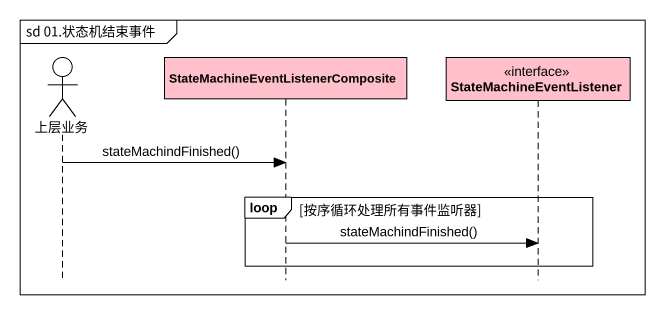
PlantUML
@startuml
mainframe sd 01.状态机结束事件
hide footbox
actor 上层业务 #FFFFFF
participant "StateMachineEventListenerComposite" as StateMachineEventListenerCom #FFC0CB
participant StateMachineEventListener <<interface>> #FFC0CB

上层业务 -> StateMachineEventListenerCom : stateMachindFinished()
loop 按序循环处理所有事件监听器
  StateMachineEventListenerCom -> StateMachineEventListener : stateMachindFinished()
end
@enduml
